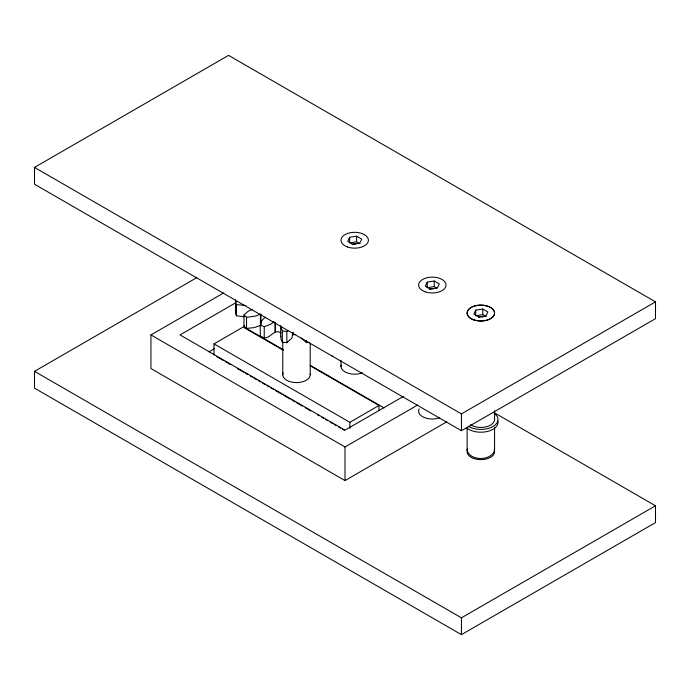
<?xml version="1.0" encoding="UTF-8"?>
<svg xmlns="http://www.w3.org/2000/svg" width="690" height="690" viewBox="0 0 690 690"><rect width="100%" height="100%" fill="white"/><g stroke="black" fill="none" stroke-linecap="round" stroke-linejoin="round"><path stroke-width="1.03" d="M467.121 427.636L467.121 450.268C470.037 461.368 491.573 461.058 494.566 450.311L494.566 427.74M467.121 450.268L467.466 448.56M281.279 333.115C273.921 328.017 271.463 338.186 264.236 337.867L260.432 336.41C260.44 330.027 258.509 320.609 265.797 317.184M292.802 332.761L291.956 338.005L286.842 342.671L282.365 342.171L281.02 339.377L280.821 336.065M349.614 237.3L347.708 241.336L352.797 244.277L359.792 243.173L361.698 239.137L356.609 236.196L349.614 237.3L349.614 242.897L356.609 241.793L360.007 243.76M427.239 282.115L425.333 286.152L430.422 289.093L437.417 287.989L439.323 283.952L434.234 281.011L427.239 282.115L427.239 287.713L434.234 286.617L436.779 288.084M475.755 310.12L473.849 314.166L478.938 317.098L485.933 316.003L487.839 311.958L482.75 309.025L475.755 310.12L475.755 315.727L482.75 314.623L486.148 316.581M260.958 314.105L260.958 325.309L254.101 327.638L246.537 328.423L243.993 326.241L243.993 315.037L248.115 311.285L252.117 309.56M243.993 326.241L244.674 325.43M273.982 321.609L270.704 324.265L264.236 326.663L260.432 325.197M280.692 326.637L282.365 330.959L286.842 331.467L287.859 330.795M34.5 167.411L228.562 55.364L655.5 301.858L655.5 318.659L461.438 430.707L34.5 184.213L34.5 167.411L461.438 413.897L655.5 301.858M494.23 412.68L655.5 505.787L655.5 522.589L461.438 634.636L34.5 388.142L34.5 371.341L196.84 277.613M446.697 421.866L345 480.576L150.938 368.538L150.938 334.926L223.707 292.905M235.877 302.694L180.047 334.926L345 430.155L403.615 396.319M214.004 355.083L214.004 343.879L243.113 327.069L283.124 350.166M208.889 351.883L214.469 348.657M214.004 343.879L349.847 422.306L378.957 405.496L378.957 410.593M150.938 334.926L345 446.965L417.769 404.952M34.5 371.341L461.438 617.826L655.5 505.787M236.705 301.418L235.54 302.004L236.446 304.592L236.446 315.796L243.95 316.736M292.802 334.797L295.665 334.529M301.288 337.988L306.446 342.645L309.129 342.335M331.795 355.816L332.278 355.781M243.993 315.037L246.537 317.219L248.089 317.159L255.878 316.003L260.397 314.079L260.397 325.283M245.873 305.532L236.446 304.592M247.969 329.32L283.383 349.77M310.405 365.372L384.028 407.876M310.112 365.743L378.957 405.496M216.798 356.687L223.31 360.447M225.173 361.526L230.753 364.751M237.265 368.512L243.786 372.272M245.64 373.342L247.503 374.42M250.298 376.033L252.152 377.102M254.015 378.18L256.809 379.793M258.672 380.863L260.527 381.941M262.39 383.01L265.184 384.623M267.039 385.701L268.902 386.771M270.765 387.849L273.559 389.462M275.413 390.531L281.925 394.292M283.788 395.37L290.3 399.131M292.163 400.2L294.958 401.813M296.821 402.891L302.401 406.108M305.187 407.721L310.776 410.947M317.288 414.707L319.151 415.777M321.937 417.39L323.8 418.468M325.663 419.537L327.517 420.615M330.312 422.228L332.175 423.298M334.038 424.376L335.892 425.454M338.687 427.058L340.55 428.136M342.404 429.206L344.267 430.284M236.446 315.796L235.54 313.208L235.488 299.857M494.394 449.095L494.566 450.311M494.558 410.671L494.558 419.753M482.75 309.025L482.75 314.623M461.438 413.897L461.438 430.707M461.438 617.826L461.438 634.636M434.234 281.011L434.234 286.617M356.609 236.196L356.609 241.793M349.847 422.306L349.847 428.412M345 446.965L345 480.576M340.989 360.232L340.989 366.528M310.207 343.629L310.207 374.567M306.446 340.61L306.446 342.645M293.224 332.554L293.224 334.59M286.842 331.467L286.842 342.671M282.762 341.723L282.762 374.799M282.365 330.959L282.365 342.171M280.683 325.525L280.683 336.729M275.491 322.635L275.491 331.804M274.965 322.73L274.965 331.899M264.236 326.663L264.236 337.867M246.537 317.219L246.537 328.423M478.524 317.21A3.433 1.984 0 0 1 482.888 317.072M497.87 421.081A17.155 9.902 0 0 1 486.614 431.63A17.155 9.902 0 0 1 466.337 427.593M494.083 413.207A17.155 9.902 0 0 1 492.16 426.946A17.155 9.902 0 0 1 468.312 426.265M494.394 418.261A13.722 7.926 0 0 1 486.683 426.67A13.722 7.926 0 0 1 470.554 424.738M494.325 450.225A13.722 7.926 0 0 1 480.421 459.635A13.722 7.926 0 0 1 467.553 449.751M310.164 374.075A13.722 7.926 0 0 1 295.389 382.579A13.722 7.926 0 0 1 283.142 372.824M439.314 417.916A13.722 7.926 0 0 1 423.919 417.355A13.722 7.926 0 0 1 419.149 408.885M429.577 289.472A3.433 1.984 0 0 1 433.423 288.774M352.081 244.562A3.433 1.984 0 0 1 355.798 243.958M362.414 372.833A13.722 7.926 0 0 1 347.355 372.971A13.722 7.926 0 0 1 341.153 365.045M473.616 319.798A13.722 7.926 0 0 0 494.558 313.312A13.722 7.926 0 0 0 474.358 306.075A13.722 7.926 0 0 0 473.616 319.798M425.1 291.784A13.722 7.926 0 0 0 446.042 285.298A13.722 7.926 0 0 0 425.842 278.07A13.722 7.926 0 0 0 425.1 291.784M347.475 246.968A13.722 7.926 0 0 0 368.417 240.482A13.722 7.926 0 0 0 348.217 233.255A13.722 7.926 0 0 0 347.475 246.968M473.443 319.729A13.722 7.926 0 0 0 494.549 313.424A13.722 7.926 0 0 0 474.539 306.024A13.722 7.926 0 0 0 473.443 319.729"/></g></svg>
